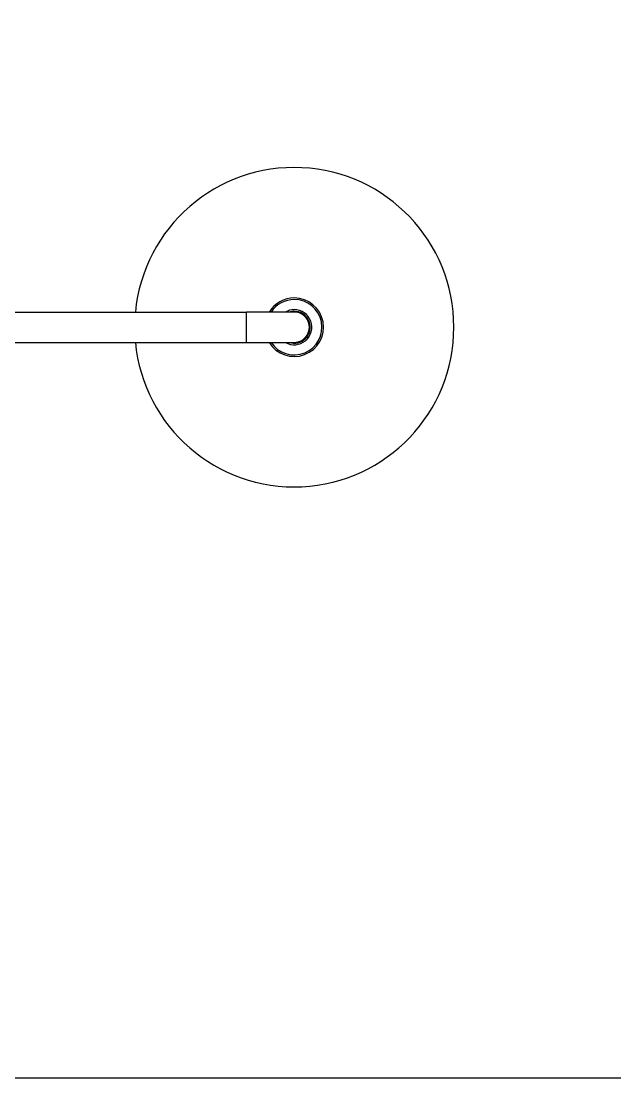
# Model space of a CAD drawing. Header units: millimetres. Extents: x 13515 to 183937, y -33900 to -660.
# Drawn here: x 119240.43 to 119246.26, y -19570.38 to -19560.03 of the extents above; entities that cross this region are included whole.
import ezdxf

# ---------------------------------------------------------------- set-up
doc = ezdxf.new("R2010")
doc.units = ezdxf.units.MM
doc.header["$LTSCALE"] = 100
doc.header["$MEASUREMENT"] = 0
doc.layers.get('0').update_dxf_attribs({"linetype": 'CONTINUOUS'})
doc.layers.add('ELE9', color=9, linetype='CONTINUOUS')
doc.layers.add('TOI', color=12, linetype='CONTINUOUS')

# ---------------------------------------------------------------- blocks, each defined once
blk = doc.blocks.new('I2-샤워수전')
at = {"layer": 'TOI'}
for p, q in [((-375, -95.5), (-404.9999, -95.5)), ((-85, -95.5), (-375, -95.5)), ((-375, -95.5), (-375, -114.5)), ((-404.9999, -114.4999), (-375, -114.4999)), ((-85, -114.5), (-375, -114.5))]:
    blk.add_line(p, q, dxfattribs=at)
for centre, radius, start, end in [((-405, -105.0061), 100, 5.4548307, 354.5521911), ((-405, -105.0061), 18.35, 31.1983, 270), ((-405, -105.003), 17.35, 33.21092, 270), ((-405, -105.003), 11, 59.73521, 270), ((-405, -104.9998), 10, 79.66187, 270), ((-405, -105), 9.5, 89.99979, 270), ((-405, -104.9998), 10, 270, 288.192258), ((-405, -105.003), 17.35, 270, 326.81267), ((-405, -105.0061), 18.35, 270, 328.840607), ((-405, -105.003), 11, 270, 300.280492)]:
    blk.add_arc(centre, radius, start, end, dxfattribs=at)
blk = doc.blocks.new('FGHJ')
at = {"layer": 'ELE9', "ltscale": 0.1}
blk.add_lwpolyline([(37037629.07, 46121.34), (37037629.07, 45936.34), (37037264.07, 45936.34), (37037264.07, 44561.34), (37037274.07, 44561.34), (37037274.07, 43566.34), (37038379.07, 43566.34), (37038379.07, 44561.34)], dxfattribs=at)
at = {"layer": 'ELE9', "extrusion": (0, 0, -1), "xscale": -1, "zscale": -1, "rotation": 180}
blk.add_blockref('I2-샤워수전', (-37037374.07, 43931.33), dxfattribs=at)

msp = doc.modelspace()

# ---------------------------------------------------------------- block references
at = {"xscale": 0.01565102769230769, "yscale": 0.01565102769230769, "zscale": 0.01565102769230769}
msp.add_blockref('FGHJ', (-460436.194, -20252.242), dxfattribs=at)

doc.saveas('drawing.dxf')
